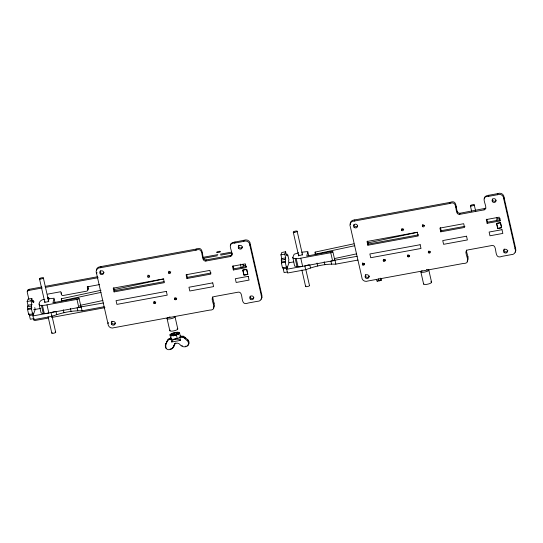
<?xml version="1.0" encoding="UTF-8"?>
<svg xmlns="http://www.w3.org/2000/svg" width="543" height="543" viewBox="0 0 543 543"><rect width="100%" height="100%" fill="white"/><g stroke="black" fill="none" stroke-linecap="round" stroke-linejoin="round"><path stroke-width="0.81" d="M96.606 270.129C96.308 267.651 99.064 266.776 101.018 266.572L196.356 249.04C205.485 245.266 200.157 260.396 206.204 259.914L230.924 255.373L232.173 254.776M466.437 249.977C466.193 253.561 469.953 258.129 467.095 261.264M484.376 198.826C484.078 196.349 486.833 195.466 488.788 195.27L497.809 193.607C500.863 192.31 504.094 194.279 504.101 197.659L515.592 248.232L515.843 250.527L515.124 252.196M230.599 244.968L231.026 243.644L232.594 242.524L244.017 240.277C247.072 238.981 250.303 240.949 250.309 244.323L261.923 295.514L261.977 297.679L260.973 299.166M171.724 341.907L172.83 340.074L175.145 339.049A3.753 1.955 -5 0 1 177.351 339.015L176.4 334.787M170.943 337.97L168.154 339.219L165.737 344.31A2.145 2.043 19.2 0 0 165.69 344.785L165.805 345.524M104.134 306.741L82.074 310.8C71.92 310.453 61.474 312.768 51.884 316.352L33.781 319.678L32.933 315.931L78.803 307.494C79.733 307.827 82.156 306.116 80.106 306.211M357.925 260.07L335.479 264.197C325.596 263.715 315.361 266.036 306.062 269.606L287.573 273.007L286.724 269.26L332.594 260.823C333.259 261.04 335.73 259.853 334.257 259.506M44.852 299.458C39.239 298.806 35.852 307.467 43.922 305.302A5.111 1.317 -12.8 0 0 45.069 305.207L76.957 299.376C78.939 299.675 80.052 297.231 77.35 298.25L52.956 302.736L54.11 298.229L47.94 298.888M80.934 306.578L79.088 298.46M296.451 258.624L297.713 258.631A5.111 1.317 -12.8 0 0 298.86 258.536L330.748 252.705C332.723 253.004 333.83 250.561 331.142 251.579L306.747 256.065L307.901 251.558L301.732 252.217M334.726 259.907L332.879 251.789M292.833 257.334L293.206 258.325L296.206 258.617L298.053 266.735L294.605 266.09L292.833 257.334L294.17 254.212L298.643 252.787M28.847 299.213L27.354 292.657C26.295 290.627 29.2 290.817 29.254 289.297L41.77 286.996M29.458 315.51L33.327 314.797L32.899 312.924L32.573 313.868L28.704 314.58L27.571 309.585L27.897 308.641L27.476 306.768L27.998 305.247L27.15 301.501L27.965 299.173L31.827 298.46L32.682 302.207L33.204 300.686L31.664 300.971M32.573 313.868L31.433 308.872L31.765 307.935L31.338 306.062L31.867 304.542L31.012 300.795L31.827 298.46M28.704 314.58L29.037 313.637M33.992 301.541L33.632 302.56L33.204 300.686M32.933 315.931L35.193 309.429L34.772 307.555M47.451 298.392C47.587 295.86 49.488 298.066 48.979 299.295M48.632 297.774L48.239 298.901L47.533 298.378M99.579 284.58L87.267 286.847L87.912 290.125L86.955 291.109L63.619 295.419C61.983 296.213 60.551 294.157 61.651 292.772M87.762 289.032L88.156 287.899L87.803 286.337M96.606 273.645C95.106 270.611 97.306 267.529 100.625 267.706L195.962 250.174C205.091 246.4 199.763 261.522 205.811 261.047L230.293 256.547C236.083 254.864 224.53 242.897 234.61 243.067L243.624 241.411C246.678 240.108 249.909 242.076 249.916 245.456L261.271 295.412C262.771 298.446 260.572 301.521 257.253 301.351L248.232 303.008C239.103 306.781 244.431 291.659 238.384 292.134L213.901 296.641C208.112 298.324 219.657 310.284 209.584 310.114L114.254 327.646C111.2 328.943 107.969 326.974 107.962 323.601L96.606 273.645L97 272.518M100.625 267.706L101.018 266.572M114.084 291.903L113.229 288.157L163.524 278.905L164.373 282.652L114.084 291.903L114.478 290.77L113.792 287.776M107.962 323.601L108.356 322.467M195.962 250.174L196.356 249.04M186.962 278.498L186.113 274.751L209.903 270.38L210.752 274.127L186.962 278.498L187.355 277.371L186.677 274.371M165.595 344.737L167.4 340.834L168.69 339.633L171.031 339.008L171.71 342.009L180.534 340.386L179.848 337.393L180.995 337.189L183.717 337.61L187.885 341.289A2.145 2.043 19.2 0 1 188.136 341.717L188.638 344.276L187.566 345.871A5.871 5.6 19.2 0 1 186.792 346.325A5.301 5.057 19.2 0 1 179.984 344.567A3.312 3.163 19.2 0 0 174.038 345.667A5.301 5.057 19.2 0 1 168.547 349.685A5.871 5.6 19.2 0 1 167.638 349.536L165.954 348.443L165.296 345.918A2.145 2.043 19.2 0 1 165.343 345.436L165.988 343.61M166.823 341.975L167.217 340.848M165.411 346.658L165.608 346.088M165.513 347.106L165.907 345.979M171.642 334.271L171.812 336.11M170.55 339.103L170.93 338.004M202.247 254.219L202.641 253.092M203.455 259.527L203.849 258.4M174.038 345.667L174.432 344.534A3.312 3.163 19.2 0 1 174.853 343.475M205.811 261.047L206.204 259.914M180.337 337.298L180.724 336.171L183.554 336.212L188.278 340.162A2.145 2.043 19.2 0 1 188.53 340.583L189.032 343.142L188.183 344.574M185.014 338.635L185.407 337.502M187.349 340.739L187.742 339.613M188.353 342.436L188.747 341.309M188.455 342.891L188.849 341.757M212.394 298.867L212.639 296.845M234.61 243.067L235.004 241.934M213.603 304.175L213.996 303.042L212.788 297.74M230.293 256.547L230.68 255.414M231.8 254.314L232.187 253.187M233.341 269.973L232.492 266.226L245.375 263.857L246.223 267.604L233.341 269.973L233.734 268.839L233.056 265.846M243.624 241.411L244.017 240.277M249.916 245.456L250.309 244.323M242.755 267.183L243.284 265.663L242.938 264.163M261.271 295.412L261.665 294.279M283.249 268.846L287.118 268.133L286.69 266.26L286.365 267.197L282.496 267.909L281.362 262.914L281.688 261.977L281.26 260.104L281.79 258.583L280.941 254.837L281.756 252.502L285.618 251.789L286.466 255.536L286.996 254.022L287.423 255.896L287.776 254.871L288.917 259.866L288.557 260.891L288.985 262.764L286.724 269.26M286.365 267.197L285.224 262.208L285.557 261.264L285.129 259.391L285.659 257.871L284.803 254.124L285.618 251.789M354.416 221.035L449.747 203.503C458.883 199.729 453.554 214.852 459.602 214.376L484.078 209.876C489.874 208.193 478.322 196.233 488.401 196.396L497.415 194.74C500.47 193.444 503.7 195.412 503.707 198.786L515.063 248.742C516.563 251.776 514.364 254.857 511.044 254.681L502.024 256.344C492.895 260.117 498.223 244.995 492.175 245.47L467.693 249.97C461.903 251.653 473.448 263.613 463.376 263.45L368.045 280.982C364.991 282.279 361.76 280.31 361.753 276.93L350.398 226.981C348.898 223.94 351.097 220.865 354.416 221.035L354.81 219.908L450.14 202.376C459.276 198.602 453.948 213.725 459.996 213.25L485.856 208.24M367.876 245.232L367.02 241.486L417.316 232.234L418.164 235.981L367.876 245.232L368.269 244.106L367.584 241.106M449.747 203.503L450.14 202.376M440.753 231.827L439.905 228.08L463.695 223.709L464.543 227.456L440.753 231.827L441.147 230.7L440.468 227.7M456.039 207.555L456.432 206.421M457.247 212.863L457.64 211.729M459.602 214.376L459.996 213.25M466.186 252.196L466.58 251.07M488.401 196.396L488.788 195.27M467.394 257.504L467.788 256.377M484.078 209.876L484.471 208.75M487.526 222.175L500.408 219.806L500.015 220.933L487.132 223.302L487.526 222.175L486.847 219.175M497.415 194.74L497.809 193.607M503.707 198.786L504.101 197.659M496.546 220.512L497.076 218.992L496.73 217.499M515.063 248.742L515.456 247.608M165.791 344.174L165.54 344.873A2.145 2.043 19.2 0 0 165.493 345.348L165.513 345.592M167.02 341.411L168.384 339.382L170.746 338.533M188.19 344.961L188.801 343.95L188.652 342.328M171.445 334.78L171.513 335.92M176.047 334.495L177.432 333.884M213.304 307.929L214.383 305.96L213.996 303.042M187.987 345.138L187.763 345.307A5.871 5.6 19.2 0 1 186.989 345.762M87.735 289.826L88.278 289.175L88.156 287.899M55.277 311.349L51.028 312.605L51.884 316.352M309.069 264.679L305.214 265.86M178.321 332.913L178.423 333.741M178.056 333.694L177.561 333.83M173.461 333.334L174.025 335.357M171.534 334.088L172.016 335.35M176.59 332.621L176.075 332.771M173.611 333.185L175.878 332.811L176.332 334.936M175.946 334.603L175.382 334.664M173.448 335.893L173.292 335.092M173.339 333.388L171.839 334.006M174.323 339.3L176.19 338.934M173.224 335.112L175.226 334.692M101.032 292.378L61.393 300.856L61.325 298.772L100.978 290.288M113.419 289.724L163.796 278.953M354.823 245.707L315.184 254.185L315.116 252.101L353.948 243.793M368.039 242.884L417.587 232.282M79.76 305.438L102.878 300.496M334.373 258.597L356.67 253.825M178.308 332.832L177.941 332.879M171.581 335.737L171.432 334.936M354.81 219.908C352.285 219.915 349.495 221.782 350.534 224.612M29.254 289.297L27.768 289.942L27.7 291.292M45.11 286.385L97.679 276.72M203.652 257.233L217.831 254.619M220.336 254.165L231.182 252.169M28.86 290.43L42.211 287.973M45.551 287.362L98.12 277.69M203.258 258.359L217.444 255.753M220.777 255.135L231.623 253.14M47.655 294.13L60.762 291.72L61.257 293.906M27.15 301.501L31.012 300.795M280.941 254.837L284.803 254.124M27.998 305.247L31.867 304.542M243.284 265.663L245.599 265.235M281.79 258.583L285.659 257.871M497.076 218.992L500.164 218.429M27.476 306.768L31.338 306.062M114.478 290.77L163.945 281.674M187.355 277.371L211.146 272.993M233.734 268.839L246.617 266.47M281.26 260.104L285.129 259.391M368.269 244.106L418.558 234.854M441.147 230.7L464.937 226.329M27.897 308.641L31.765 307.935M281.688 261.977L285.557 261.264M27.571 309.585L31.433 308.872M281.362 262.914L285.224 262.208M33.652 309.714L40.698 308.417M288.985 262.764L293.702 261.896M77.839 307.44L103.279 302.994M357.07 256.323L331.63 260.769M34.175 318.544L30.313 319.257L29.173 314.261M287.193 272.023L284.104 272.586L282.964 267.597M48.191 318.096L34.969 320.506L33.89 320.227L33.32 318.884M51.531 317.485L104.935 307.664M376.435 279.435L377.012 281.07A5.871 0.903 79.6 0 0 377.222 281.172L381.084 280.459A5.301 0.814 79.6 0 0 381.356 278.369M180.242 336.26L180.724 336.171M180.534 336.735L183.072 336.68L185.211 338.065M302.302 266.396L300.707 266.654A5.111 1.317 -12.8 0 1 299.56 266.749L298.29 266.742M171.52 334.922L172.742 335.031M175.654 334.671L175.735 335.201M155.033 302.689L155.271 302.675A1.514 0.814 14.1 0 0 155.454 302.607M39.042 304.005L40.888 312.116C40.786 314.173 44.377 313.101 45.768 313.42A5.111 1.317 -12.8 0 0 46.915 313.318L48.843 313.006L46.997 304.888M176.726 332.737L177.785 332.866L178.253 334.671M176.787 332.75L177.147 334.162M171.629 334.189L171.751 335.235M154.477 302.587L154.361 302.539A2.321 2.213 19.2 0 0 155.637 302.804M362.995 263.912L362.581 263.633M187.545 340.176L188.082 340.726A2.145 2.043 19.2 0 1 188.333 341.153L188.55 341.873M166.443 348.273L166.151 347.88M240.434 264.149L241.275 267.74M165.853 347.126L165.71 346.543M378.295 278.79L379 280.758A5.871 0.903 79.6 0 0 379.157 280.819A5.301 0.814 79.6 0 0 379.374 280.466M500.015 220.933L499.166 217.186L486.284 219.555L487.132 223.302M474.243 204.847L475.709 211.302M470.374 205.749L471.657 211.397M428.794 270.027L431.563 282.197M420.852 271.88L423.621 284.057M380.161 278.145L380.935 280.405A5.871 0.903 79.6 0 0 381.084 280.459M335.011 260.382L335.866 264.129M330.748 252.705L332.594 260.823M330.904 261.163L331.583 264.163M324.178 261.746L324.857 264.74M315.116 252.101L315.666 254.538M317.044 263.056L317.73 266.056M307.996 252.475L308.729 255.726M309.836 265.038L310.515 268.032M297.136 231.237L302.566 255.101M305.933 269.919L309.49 285.557M304.82 265.934L305.675 269.681M300.788 258.217L302.634 266.335M293.268 232.139L298.691 256.011M301.874 270L305.614 286.466M295.202 258.57L297.041 266.688M179.597 333.008L180.452 336.748M175.002 316.691L177.771 328.868M178.172 332.839L178.355 333.633M178.362 334.04L178.118 332.981L178.097 334.821M177.283 332.241L177.5 333.178M176.685 332.662L177.045 334.25M176.305 332.683L176.726 334.542M176.027 334.549L176.21 335.343M174.378 333.09L174.86 335.207M173.957 333.117L174.439 335.235M173.312 333.395L173.794 335.52M172.891 335.126L173.068 335.92M172.165 333.891L172.491 335.309M167.061 318.551L169.83 330.728M169.973 334.78L170.821 338.52M81.226 307.053L82.074 310.8M76.957 299.376L78.803 307.494M77.113 307.833L77.792 310.827M70.386 308.417L71.065 311.411M61.325 298.772L61.692 300.394M63.259 309.727L63.938 312.72M54.205 299.145L54.945 302.39M56.044 311.702L56.723 314.702M43.345 277.901L48.775 301.772M51.958 315.768L55.698 332.228M39.476 278.81L44.906 302.675M48.083 316.671L51.829 333.13M42.415 305.281L44.261 313.399M41.411 305.234L43.257 313.352M377.433 280.867A5.301 0.814 79.6 0 1 377.222 281.172M430.294 251.776A0.991 0.95 19.2 0 1 428.685 251.117M424.334 225.549A0.991 0.95 19.2 0 1 422.746 224.53M403.727 229.092A0.991 0.95 19.2 0 1 401.901 228.895M409.687 255.312A0.991 0.95 19.2 0 1 407.827 254.952M357.613 225.976A1.989 1.894 19.2 0 1 353.995 224.544M369.342 276.061A1.989 1.894 19.2 0 1 366.627 277.188A1.989 1.894 19.2 0 1 365.778 274.405M496.024 200.618A1.989 1.894 19.2 0 1 492.501 198.982M507.848 250.554A1.989 1.894 19.2 0 1 505.139 251.735A1.989 1.894 19.2 0 1 504.264 248.938M385.279 260.002A0.991 0.95 19.2 0 1 383.582 259.323M364.597 263.606A0.991 0.95 19.2 0 1 362.731 263.07M364.489 263.654A0.991 0.95 19.2 0 1 362.799 263.056M385.272 259.88A0.991 0.95 19.2 0 1 383.67 259.31M364.401 264.237A2.321 2.213 19.2 0 1 362.493 263.565M301.962 254.138A1.989 0.516 -12.8 0 1 301.786 254.891A1.989 0.516 -12.8 0 1 299.132 255.454A1.989 0.516 -12.8 0 1 298.949 254.776M309.279 285.408A1.989 0.516 -12.8 0 1 308.729 286.181A1.989 0.516 -12.8 0 1 306.232 286.677A1.989 0.516 -12.8 0 1 305.926 286.066M427.762 269.599A4.079 1.052 -12.8 0 1 427.517 271.174A4.079 1.052 -12.8 0 1 421.891 272.301A4.079 1.052 -12.8 0 1 422.128 270.726M426.438 269.627A4.079 1.052 -12.8 0 1 426.805 269.599M430.782 281.81A4.079 1.052 -12.8 0 1 428.244 284.057A4.079 1.052 -12.8 0 1 423.805 283.595M429.174 252.142A2.321 2.213 19.2 0 1 428.956 252.047M409.429 256.133A2.321 2.213 19.2 0 1 408.54 256.052M176.495 298.969A2.321 2.213 19.2 0 1 175.606 298.888M176.76 298.148A0.991 0.95 19.2 0 1 174.907 297.876M155.787 302.146A0.991 0.95 19.2 0 1 154.036 301.623M179.991 336.144A4.955 1.283 -12.8 0 1 175.613 338.954A4.955 1.283 -12.8 0 1 171.31 337.963M170.108 349.061A5.301 5.057 19.2 0 0 174.235 345.097A3.312 3.163 19.2 0 1 175.891 342.925M174.432 344.534A5.301 5.057 19.2 0 1 172.966 347.194M185.713 346.19A5.301 5.057 19.2 0 1 185.238 346.264M182.333 345.782A5.301 5.057 19.2 0 1 181.898 345.552M177.398 338.968A6.923 3.604 -5 0 1 180.459 340.407M174.222 316.297A4.079 1.052 -12.8 0 1 173.522 317.933A4.079 1.052 -12.8 0 1 168.011 318.965A4.079 1.052 -12.8 0 1 168.337 317.397M169.647 316.902A4.079 1.052 -12.8 0 1 169.986 316.8M177.208 328.515A4.079 1.052 -12.8 0 1 174.052 330.823A4.079 1.052 -12.8 0 1 170.156 330.13M170.794 271.921A0.991 0.95 19.2 0 1 168.954 271.195M149.61 276.109A0.991 0.95 19.2 0 1 148.096 275.029M104.005 272.294A1.989 1.894 19.2 0 1 101.358 273.292A1.989 1.894 19.2 0 1 100.387 270.665M115.421 323.051A1.989 1.894 19.2 0 1 112.74 323.811A1.989 1.894 19.2 0 1 111.912 321.191M242.449 246.943A1.989 1.894 19.2 0 1 239.762 247.784A1.989 1.894 19.2 0 1 238.906 245.144M253.88 297.639A1.989 1.894 19.2 0 1 250.228 296.139M55.135 332.017A1.989 0.516 -12.8 0 1 55.182 332.737A1.989 0.516 -12.8 0 1 52.488 333.348A1.989 0.516 -12.8 0 1 52.25 332.669M48.035 300.795A1.989 0.516 -12.8 0 1 48.171 301.474A1.989 0.516 -12.8 0 1 45.598 302.125A1.989 0.516 -12.8 0 1 44.94 301.582M246.719 269.287L242.85 270L243.983 274.989L247.852 274.283L246.719 269.287M500.503 222.616L496.641 223.329L497.775 228.325L501.644 227.612L500.503 222.616M246.651 269.477L242.789 270.183L243.922 275.179L247.784 274.473L246.651 269.477M500.442 222.806L496.573 223.519L497.714 228.515L501.576 227.802L500.442 222.806M166.362 291.394L116.066 300.646L116.921 304.385L167.217 295.141L166.362 291.394M212.741 282.869L188.95 287.24L189.806 290.987L213.589 286.609L212.741 282.869M248.212 276.346L235.329 278.715L236.178 282.462L249.061 280.086L248.212 276.346M420.153 244.723L369.858 253.975L370.713 257.721L421.001 248.47L420.153 244.723M466.532 236.198L442.742 240.569L443.59 244.316L467.38 239.945L466.532 236.198M502.003 229.675L489.121 232.044L489.969 235.791L502.852 233.422L502.003 229.675M428.502 252.739A0.991 0.95 19.2 0 0 430.192 252.522A0.991 0.95 19.2 0 0 429.113 251.212A0.991 0.95 19.2 0 0 428.502 252.739M422.542 226.512A0.991 0.95 19.2 0 0 424.232 226.295A0.991 0.95 19.2 0 0 423.146 224.985A0.991 0.95 19.2 0 0 422.542 226.512M401.684 230.347A0.991 0.95 19.2 0 0 403.374 230.13A0.991 0.95 19.2 0 0 402.288 228.82A0.991 0.95 19.2 0 0 401.684 230.347M407.644 256.574A0.991 0.95 19.2 0 0 409.341 256.357A0.991 0.95 19.2 0 0 408.255 255.047A0.991 0.95 19.2 0 0 407.644 256.574M354.022 227.191A1.989 1.894 19.2 0 0 357.403 226.757A1.989 1.894 19.2 0 0 355.237 224.137A1.989 1.894 19.2 0 0 354.022 227.191M365.52 277.772A1.989 1.894 19.2 0 0 368.901 277.337A1.989 1.894 19.2 0 0 366.735 274.717A1.989 1.894 19.2 0 0 365.52 277.772M492.508 201.724A1.989 1.894 19.2 0 0 495.895 201.29A1.989 1.894 19.2 0 0 493.723 198.67A1.989 1.894 19.2 0 0 492.508 201.724M504.006 252.305A1.989 1.894 19.2 0 0 507.393 251.871A1.989 1.894 19.2 0 0 505.221 249.251A1.989 1.894 19.2 0 0 504.006 252.305M383.412 261.027A0.991 0.95 19.2 0 0 385.102 260.81A0.991 0.95 19.2 0 0 384.023 259.5A0.991 0.95 19.2 0 0 383.412 261.027M362.554 264.862A0.991 0.95 19.2 0 0 364.251 264.645A0.991 0.95 19.2 0 0 363.165 263.335A0.991 0.95 19.2 0 0 362.554 264.862M471.317 205.96A1.989 0.516 -12.8 0 0 474.249 204.894A1.989 0.516 -12.8 0 0 471.358 205.044A1.989 0.516 -12.8 0 0 471.317 205.96M294.211 232.35A1.989 0.516 -12.8 0 0 297.143 231.284A1.989 0.516 -12.8 0 0 294.252 231.427A1.989 0.516 -12.8 0 0 294.211 232.35M172.586 335.526A4.955 1.283 -12.8 0 0 179.618 332.805A4.955 1.283 -12.8 0 0 172.151 333.348A4.955 1.283 -12.8 0 0 172.586 335.526M174.71 299.403A0.991 0.95 19.2 0 0 176.407 299.186A0.991 0.95 19.2 0 0 175.321 297.883A0.991 0.95 19.2 0 0 174.71 299.403M168.751 273.183A0.991 0.95 19.2 0 0 170.441 272.966A0.991 0.95 19.2 0 0 169.355 271.656A0.991 0.95 19.2 0 0 168.751 273.183M147.893 277.018A0.991 0.95 19.2 0 0 149.583 276.801A0.991 0.95 19.2 0 0 148.504 275.491A0.991 0.95 19.2 0 0 147.893 277.018M153.852 303.238A0.991 0.95 19.2 0 0 155.549 303.021A0.991 0.95 19.2 0 0 154.463 301.718A0.991 0.95 19.2 0 0 153.852 303.238M100.231 273.862A1.989 1.894 19.2 0 0 103.611 273.428A1.989 1.894 19.2 0 0 101.446 270.808A1.989 1.894 19.2 0 0 100.231 273.862M111.729 324.436A1.989 1.894 19.2 0 0 115.109 324.001A1.989 1.894 19.2 0 0 112.944 321.388A1.989 1.894 19.2 0 0 111.729 324.436M238.723 248.395A1.989 1.894 19.2 0 0 242.103 247.961A1.989 1.894 19.2 0 0 239.931 245.341A1.989 1.894 19.2 0 0 238.723 248.395M250.214 298.976A1.989 1.894 19.2 0 0 253.601 298.535A1.989 1.894 19.2 0 0 251.429 295.921A1.989 1.894 19.2 0 0 250.214 298.976M40.42 279.021A1.989 0.516 -12.8 0 0 43.352 277.948A1.989 0.516 -12.8 0 0 40.46 278.097A1.989 0.516 -12.8 0 0 40.42 279.021M217.526 252.631A1.989 0.516 -12.8 0 0 220.458 251.565A1.989 0.516 -12.8 0 0 217.567 251.714A1.989 0.516 -12.8 0 0 217.526 252.631"/></g></svg>
